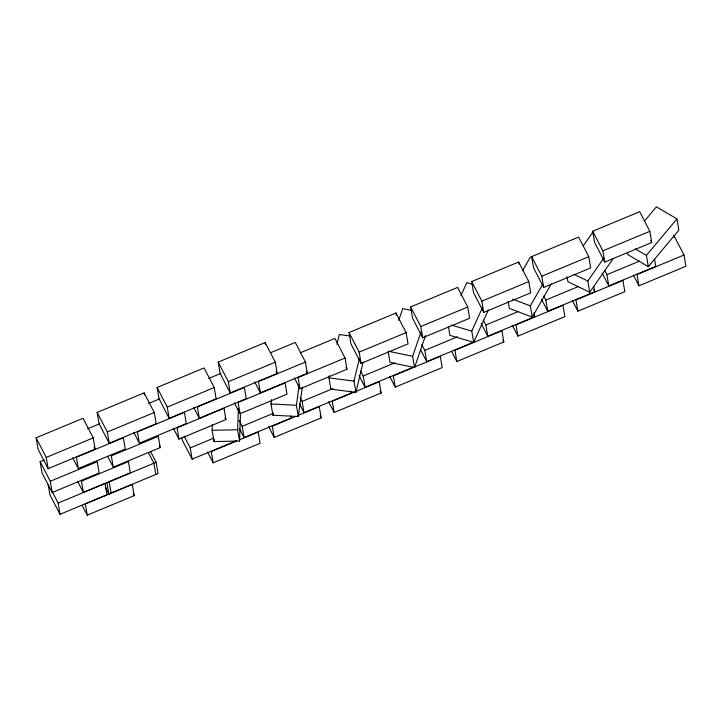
<?xml version="1.0" encoding="UTF-8"?>
<svg xmlns="http://www.w3.org/2000/svg" width="722" height="722" viewBox="0 0 722 722"><rect width="100%" height="100%" fill="white"/><g stroke="black" fill="none" stroke-linecap="round" stroke-linejoin="round"><path stroke-width="1.08" d="M240.507 412.948L239.569 441.016L214.001 441.575L212.097 430.321L212.286 424.707M214.001 441.575L214.073 439.337M239.569 441.016L237.664 429.761L238.377 408.426M302.319 387.046L298.33 416.549L272.916 415.204L271.012 403.95L271.607 399.573M272.916 415.204L273.214 413.02M298.33 416.549L296.426 405.295L299.233 384.528M363.13 362.056L355.91 392.371L330.856 389.122L328.952 377.868L329.467 375.702M336.948 344.304L339.268 334.557L350.161 335.974M355.91 392.371L354.006 381.117L359.421 358.374M398.743 320.306L402.768 308.601L412.361 310.604M412.632 356.298L388.12 351.181L390.024 362.435L414.536 367.552L412.632 356.298L421.052 331.813M414.536 367.552L425.52 335.622M460.88 295.758L466.863 282.591L472.269 284.17M448.515 327.183L449.905 335.369L473.677 342.327L471.773 331.073L482.359 307.78M473.677 342.327L488.406 309.918M522.584 270.705L530.417 256.996L532.502 257.79M508.18 301.245L509.389 308.411L532.249 317.148L530.345 305.893L542.655 284.342M532.249 317.148L551.274 283.845M583.286 245.787L592.87 232.051M567.077 276.67L567.943 281.779L589.721 292.239L587.816 280.984L603.791 258.079M589.721 292.239L613.357 258.341M644.34 221.266L656.406 206.826L676.938 218.919L678.842 230.174L648.311 266.68L627.788 254.595L627.436 252.547M648.311 266.68L646.407 255.426L676.938 218.919M36.1 437.803L83.066 418.282L93.21 437.884L95.114 449.138L48.148 468.659L38.004 449.066L36.1 437.803L46.244 457.405L48.148 468.659M97.163 412.415L144.129 392.894L154.273 412.497L156.178 423.751L109.212 443.272L99.067 423.679L97.163 412.415L107.307 432.018L109.212 443.272M157.125 387.488L204.091 367.967L214.235 387.561L216.14 398.824L169.174 418.345L159.03 398.743L157.125 387.488L167.269 407.091L169.174 418.345M218.188 362.101L265.154 342.58L275.299 362.173L277.203 373.436L230.237 392.958L220.093 373.355L218.188 362.101L228.332 381.703L230.237 392.958M87.678 428.76L99.925 423.67M148.741 403.372L159.968 398.706M208.703 378.445L220.95 373.346M270.786 352.634L295.289 342.445L305.433 362.047L307.337 373.301L260.371 392.822L254.794 382.046M46.244 457.405L93.21 437.884M107.307 432.018L154.273 412.497M167.269 407.091L214.235 387.561M228.332 381.703L275.299 362.173M300.199 352.841L334.909 338.41L345.053 358.004L346.957 369.267L299.991 388.788L294.414 378.012M349.015 332.544L395.972 313.023L406.116 332.616L408.02 343.88L361.063 363.401L350.919 343.798L349.015 332.544L359.159 352.146L361.063 363.401M410.628 306.931L457.595 287.401L467.739 307.003L469.643 318.258L422.677 337.779L412.533 318.185L410.628 306.931L420.773 326.524L422.677 337.779M471.692 281.544L518.658 262.014L528.802 281.616L530.706 292.87L483.74 312.391L473.596 292.798L471.692 281.544L481.836 301.137L483.74 312.391M531.654 256.617L578.62 237.087L588.764 256.689L590.668 267.943L543.702 287.464L533.558 267.871L531.654 256.617L541.798 276.21L543.702 287.464M592.717 231.23L639.683 211.699L649.827 231.302L651.731 242.556L604.765 262.077L594.621 242.484L592.717 231.23L602.861 250.823L604.765 262.077M52.183 492.512L50.278 481.258L97.244 461.728L99.149 472.982L52.183 492.512L42.038 472.91L40.134 461.656L44.213 459.959M305.433 362.047L258.467 381.568L260.371 392.822M78.283 468.524L125.249 449.003L123.345 437.749L76.379 457.27L78.283 468.524L72.705 457.748M139.346 443.137L186.312 423.615L184.408 412.361L137.442 431.882L139.346 443.137L133.769 432.361M199.308 418.209L246.274 398.688L244.37 387.434L197.404 406.955L199.308 418.209L193.731 407.434M345.053 358.004L298.096 377.534L299.991 388.788M359.159 352.146L406.116 332.616M420.773 326.524L467.739 307.003M481.836 301.137L528.802 281.616M541.798 276.21L588.764 256.689M602.861 250.823L649.827 231.302M178.975 439.102L225.932 419.581L224.028 408.318L177.07 427.848L178.975 439.102L173.388 428.327M240.038 413.715L286.995 394.194L285.091 382.94L238.134 402.461L240.038 413.715L234.451 402.939M113.246 467.125L160.212 447.595L158.308 436.341L111.341 455.871L113.246 467.125L107.668 456.349M83.364 492.395L130.33 472.865L128.426 461.611L81.46 481.141L83.364 492.395L77.786 481.61M236.04 440.907L192.142 459.156L190.238 447.902L213.721 438.137M290.686 415.998L291.029 418.038L244.072 437.568L242.168 426.314L272.79 413.58M350.648 391.062L350.991 393.111L304.025 412.641L302.13 401.387L332.752 388.653M412.054 367.724L365.097 387.254L363.193 376L394.835 362.841M473.677 342.111L426.711 361.632L424.807 350.378L457.477 336.795M534.045 312.626L534.74 316.723L487.774 336.244L485.87 324.99L518.54 311.408M593.836 286.679L594.702 291.796L547.736 311.317L545.832 300.063L578.502 286.481M654.556 259.243L655.766 266.409L608.799 285.93L606.895 274.676L639.566 261.093M60.025 514.299L58.121 503.044L105.087 483.523L106.991 494.778L60.025 514.299L49.881 494.705L48.148 484.471M156.142 462.288L106.937 482.747L108.841 494.001L158.046 473.551L156.142 462.288L150.564 451.512M236.762 440.952L211.239 451.566L213.143 462.82L260.1 443.299L258.205 432.036L239.821 439.68M295.785 416.413L272.302 426.179L274.207 437.433L321.173 417.912L319.268 406.648L297.825 415.565M683.996 255.019L637.03 274.541L638.934 285.795L685.9 266.274L683.996 255.019L673.852 235.417L674.195 237.466M87.218 515.174L134.184 495.644L132.279 484.39L85.313 503.92L87.218 515.174L82.146 505.373M334.169 412.506L381.126 392.976L379.221 381.721L332.264 401.252L334.169 412.506L328.582 401.721M395.232 387.118L442.189 367.588L440.294 356.334L393.328 375.864L395.232 387.118L389.645 376.342M456.845 361.496L503.812 341.975L501.907 330.721L454.941 350.242L456.845 361.496L451.773 351.704M517.909 336.109L564.875 316.588L562.97 305.334L516.004 324.855L517.909 336.109L512.331 325.333M577.871 311.182L624.837 291.661L622.933 280.407L575.966 299.928L577.871 311.182L572.293 300.406M212.097 430.321L237.664 429.761M271.012 403.95L296.426 405.295M328.952 377.868L354.006 381.117M451.241 325.062L471.773 331.073M512.683 299.134L530.345 305.893M573.954 274.324L587.816 280.984M635.207 248.837L646.407 255.426M650.721 240.597L651.731 242.556M633.356 275.019L638.934 285.795M604.865 270.759L606.895 274.676M602.202 273.187L608.799 285.93M593.683 289.829L594.702 291.796M543.801 296.137L545.832 300.063M541.653 299.558L547.736 311.317M533.729 314.765L534.74 316.723M502.801 340.017L503.812 341.975M483.334 320.09L485.87 324.99M481.186 323.51L487.774 336.244M421.765 344.493L424.807 350.378M420.628 349.872L426.711 361.632M380.115 391.017L381.126 392.976M360.657 371.099L363.193 376M359.005 375.494L365.097 387.254M345.946 367.299L346.957 369.267M306.318 371.343L307.337 373.301M320.153 415.944L321.173 417.912M300.099 397.461L302.13 401.387M299.468 403.815L304.025 412.641M276.183 371.469L277.203 373.436M268.629 426.657L274.207 437.433M239.117 420.43L242.168 426.314M239.505 428.751L244.072 437.568M224.921 417.623L225.932 419.581M207.566 452.044L213.143 462.82M184.146 436.142L190.238 447.902M192.142 459.156L181.998 439.554L181.646 437.514M159.192 445.636L160.212 447.595M148.317 452.441L153.903 463.226L155.808 474.48M133.173 493.686L134.184 495.644M94.095 447.18L95.114 449.138M105.286 487.142L108.841 494.001M40.134 461.656L50.278 481.258M52.038 491.285L58.121 503.044M518.658 262.014L519.001 264.062M395.972 313.023L396.324 315.063M265.154 342.58L265.497 344.629M144.129 392.894L144.472 394.943M109.175 481.818L111.08 493.072"/></g></svg>
